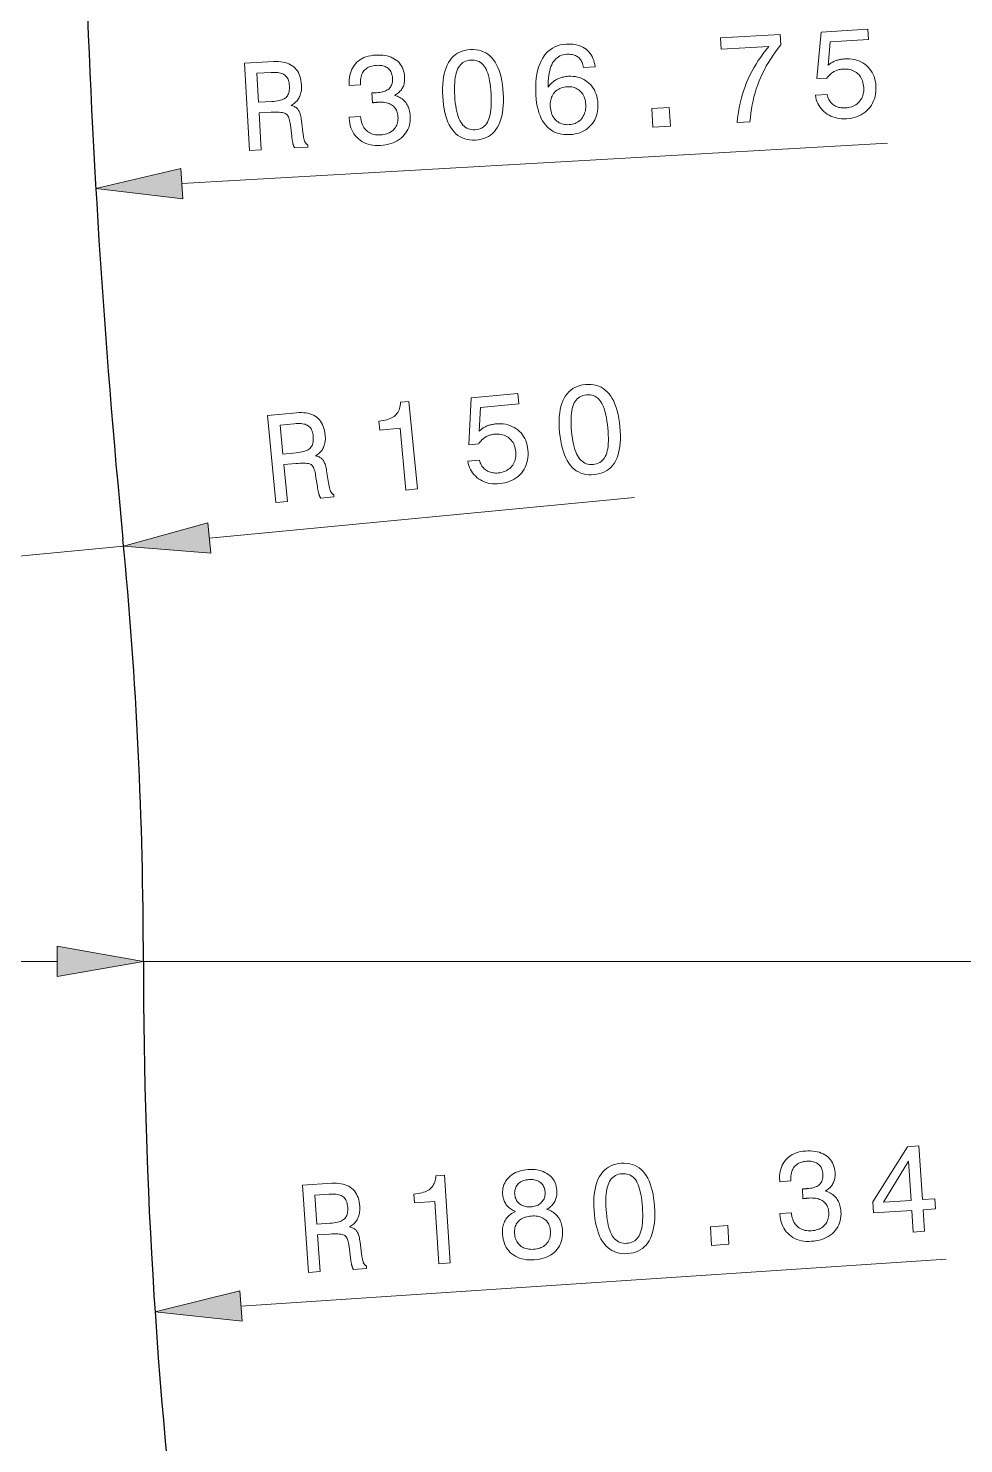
# Model space of a CAD drawing. Extents: x 0 to 297, y 0 to 420.
# Drawn here: x 162.37 to 194.45, y 162.77 to 211.33 of the extents above; entities that cross this region are included whole.
import ezdxf

# ---------------------------------------------------------------- set-up
doc = ezdxf.new("R2010")
doc.units = 0

msp = doc.modelspace()

# ---------------------------------------------------------------- linework, layer by layer
at = {"color": 7, "lineweight": 13}
for p, q in [((167.636, 206), (191.837, 207.391)), ((129.871, 179.315), (163.362, 179.315)), ((166.316, 179.315), (213.066, 179.315)), ((166.316, 179.315), (213.066, 179.315)), ((169.665, 167.493), (193.853, 169.108))]:
    msp.add_line(p, q, dxfattribs=at)
at = {"color": 7, "lineweight": 13, "ltscale": 0.366083}
msp.add_line((168.579, 193.839), (183.157, 195.229), dxfattribs=at)
at = {"color": 7, "lineweight": 13, "ltscale": 0.25}
msp.add_line((155.684, 192.608), (165.638, 193.558), dxfattribs=at)
at = {"color": 7, "lineweight": 13}
for points in [[(189.363, 209.034), (189.763, 209.057), (189.774, 209.012), (189.787, 208.969), (189.803, 208.928), (189.821, 208.889), (189.841, 208.853), (189.864, 208.818), (189.889, 208.786), (189.917, 208.756), (189.946, 208.728), (189.979, 208.703), (190.013, 208.68), (190.048, 208.659), (190.086, 208.642), (190.124, 208.627), (190.165, 208.615), (190.207, 208.605), (190.251, 208.598), (190.296, 208.594), (190.343, 208.593), (190.391, 208.595), (190.45, 208.6), (190.506, 208.609), (190.56, 208.621), (190.611, 208.637), (190.66, 208.656), (190.706, 208.679), (190.75, 208.705), (190.791, 208.735), (190.829, 208.769), (190.865, 208.806), (190.897, 208.845), (190.926, 208.887), (190.951, 208.931), (190.973, 208.977), (190.99, 209.026), (191.004, 209.076), (191.013, 209.128), (191.019, 209.183), (191.022, 209.239), (191.02, 209.298), (191.015, 209.358), (191.006, 209.415), (190.994, 209.469), (190.978, 209.521), (190.959, 209.57), (190.937, 209.616), (190.91, 209.659), (190.881, 209.7), (190.848, 209.738), (190.811, 209.774), (190.772, 209.806), (190.73, 209.835), (190.686, 209.859), (190.64, 209.88), (190.591, 209.897), (190.541, 209.911), (190.488, 209.921), (190.432, 209.926), (190.375, 209.929), (190.315, 209.927), (190.28, 209.924), (190.246, 209.92), (190.213, 209.915), (190.18, 209.908), (190.149, 209.9), (190.117, 209.891), (190.087, 209.88), (190.057, 209.868), (190.028, 209.854), (190, 209.839), (189.972, 209.823), (189.945, 209.805), (189.919, 209.787), (189.894, 209.767), (189.87, 209.745), (189.846, 209.722), (189.823, 209.698), (189.802, 209.673), (189.78, 209.646), (189.76, 209.618), (189.417, 209.599), (189.562, 211.199), (191.161, 211.291), (191.181, 210.938), (189.87, 210.862), (189.797, 210.049), (189.817, 210.069), (189.839, 210.088), (189.861, 210.106), (189.885, 210.123), (189.909, 210.139), (189.934, 210.155), (189.96, 210.169), (189.986, 210.183), (190.014, 210.196), (190.042, 210.208), (190.071, 210.219), (190.1, 210.229), (190.131, 210.238), (190.161, 210.247), (190.193, 210.254), (190.225, 210.26), (190.257, 210.265), (190.29, 210.27), (190.324, 210.273), (190.358, 210.276), (190.449, 210.278), (190.536, 210.275), (190.62, 210.266), (190.7, 210.251), (190.778, 210.231), (190.852, 210.205), (190.923, 210.174), (190.99, 210.136), (191.055, 210.093), (191.116, 210.045), (191.172, 209.991), (191.223, 209.934), (191.269, 209.873), (191.31, 209.809), (191.345, 209.741), (191.374, 209.669), (191.398, 209.593), (191.417, 209.513), (191.43, 209.43), (191.438, 209.343), (191.44, 209.251), (191.436, 209.161), (191.426, 209.075), (191.41, 208.992), (191.388, 208.912), (191.359, 208.836), (191.325, 208.762), (191.284, 208.692), (191.237, 208.626), (191.184, 208.562), (191.126, 208.503), (191.064, 208.449), (190.998, 208.402), (190.928, 208.359), (190.854, 208.323), (190.776, 208.292), (190.694, 208.267), (190.608, 208.247), (190.519, 208.233), (190.425, 208.225), (190.342, 208.223), (190.261, 208.225), (190.183, 208.233), (190.108, 208.245), (190.035, 208.262), (189.964, 208.285), (189.897, 208.312), (189.832, 208.344), (189.769, 208.381), (189.709, 208.423), (189.653, 208.47), (189.602, 208.519), (189.555, 208.572), (189.514, 208.628), (189.477, 208.688), (189.444, 208.75), (189.417, 208.816), (189.394, 208.885), (189.376, 208.958)], [(181.806, 210.008), (181.41, 209.985), (181.402, 210.031), (181.391, 210.074), (181.379, 210.114), (181.364, 210.152), (181.347, 210.188), (181.327, 210.222), (181.306, 210.253), (181.282, 210.282), (181.256, 210.309), (181.228, 210.333), (181.198, 210.355), (181.166, 210.374), (181.132, 210.39), (181.096, 210.404), (181.058, 210.416), (181.018, 210.425), (180.976, 210.431), (180.933, 210.434), (180.887, 210.436), (180.84, 210.434), (180.776, 210.428), (180.715, 210.416), (180.658, 210.399), (180.604, 210.377), (180.554, 210.35), (180.507, 210.318), (180.463, 210.28), (180.423, 210.237), (180.386, 210.189), (180.352, 210.136), (180.322, 210.077), (180.295, 210.013), (180.271, 209.944), (180.251, 209.869), (180.233, 209.789), (180.219, 209.703), (180.208, 209.612), (180.201, 209.516), (180.196, 209.414), (180.195, 209.307), (180.219, 209.34), (180.244, 209.372), (180.271, 209.402), (180.298, 209.431), (180.327, 209.458), (180.357, 209.484), (180.388, 209.508), (180.421, 209.53), (180.454, 209.552), (180.489, 209.571), (180.525, 209.589), (180.562, 209.606), (180.6, 209.621), (180.639, 209.634), (180.678, 209.646), (180.719, 209.655), (180.761, 209.664), (180.804, 209.67), (180.847, 209.676), (180.892, 209.679), (180.975, 209.681), (181.056, 209.677), (181.134, 209.668), (181.209, 209.653), (181.281, 209.633), (181.35, 209.607), (181.416, 209.575), (181.48, 209.538), (181.54, 209.495), (181.598, 209.446), (181.651, 209.393), (181.7, 209.336), (181.743, 209.275), (181.782, 209.21), (181.815, 209.141), (181.843, 209.069), (181.866, 208.993), (181.884, 208.913), (181.897, 208.83), (181.904, 208.742), (181.906, 208.655), (181.903, 208.57), (181.893, 208.488), (181.878, 208.41), (181.857, 208.334), (181.83, 208.261), (181.798, 208.192), (181.759, 208.125), (181.715, 208.062), (181.665, 208.001), (181.61, 207.945), (181.551, 207.894), (181.489, 207.848), (181.423, 207.808), (181.353, 207.773), (181.279, 207.744), (181.201, 207.72), (181.12, 207.701), (181.034, 207.688), (180.945, 207.68), (180.842, 207.678), (180.744, 207.683), (180.65, 207.696), (180.56, 207.716), (180.475, 207.744), (180.395, 207.78), (180.319, 207.823), (180.248, 207.874), (180.181, 207.932), (180.118, 207.998), (180.061, 208.071), (180.008, 208.151), (179.961, 208.237), (179.919, 208.33), (179.883, 208.43), (179.851, 208.537), (179.825, 208.651), (179.804, 208.771), (179.789, 208.898), (179.778, 209.032), (179.772, 209.189), (179.772, 209.34), (179.779, 209.483), (179.792, 209.62), (179.811, 209.75), (179.837, 209.872), (179.869, 209.988), (179.908, 210.097), (179.953, 210.199), (180.004, 210.294), (180.061, 210.381), (180.124, 210.46), (180.192, 210.531), (180.265, 210.592), (180.343, 210.645), (180.426, 210.69), (180.515, 210.726), (180.609, 210.754), (180.709, 210.773), (180.813, 210.783), (180.897, 210.786), (180.978, 210.784), (181.055, 210.777), (181.128, 210.766), (181.199, 210.751), (181.266, 210.731), (181.33, 210.706), (181.39, 210.677), (181.447, 210.643), (181.501, 210.605), (181.55, 210.563), (181.596, 210.516), (181.637, 210.466), (181.674, 210.412), (181.707, 210.355), (181.735, 210.293), (181.759, 210.227), (181.779, 210.158), (181.795, 210.085)], [(186.684, 208.096), (186.697, 208.241), (186.715, 208.384), (186.736, 208.525), (186.762, 208.664), (186.792, 208.802), (186.826, 208.938), (186.864, 209.072), (186.906, 209.204), (186.953, 209.334), (187.004, 209.463), (187.059, 209.591), (187.119, 209.717), (187.183, 209.843), (187.252, 209.968), (187.326, 210.092), (187.405, 210.216), (187.488, 210.338), (187.576, 210.46), (187.668, 210.581), (187.766, 210.701), (186.128, 210.607), (186.106, 211.001), (188.158, 211.119), (188.178, 210.761), (188.085, 210.643), (187.995, 210.524), (187.91, 210.403), (187.829, 210.281), (187.753, 210.158), (187.68, 210.033), (187.612, 209.906), (187.549, 209.779), (187.49, 209.649), (187.435, 209.519), (187.384, 209.386), (187.337, 209.252), (187.295, 209.117), (187.257, 208.98), (187.224, 208.841), (187.194, 208.7), (187.169, 208.558), (187.149, 208.414), (187.132, 208.269), (187.12, 208.122)], [(173.37, 208.273), (173.768, 208.296), (173.775, 208.234), (173.784, 208.176), (173.797, 208.12), (173.812, 208.068), (173.831, 208.018), (173.853, 207.972), (173.877, 207.929), (173.905, 207.888), (173.936, 207.851), (173.97, 207.817), (174.007, 207.786), (174.046, 207.758), (174.087, 207.735), (174.132, 207.714), (174.178, 207.698), (174.227, 207.685), (174.279, 207.676), (174.333, 207.67), (174.389, 207.668), (174.448, 207.67), (174.506, 207.675), (174.561, 207.683), (174.613, 207.694), (174.662, 207.708), (174.709, 207.725), (174.753, 207.744), (174.795, 207.767), (174.834, 207.793), (174.87, 207.822), (174.903, 207.854), (174.934, 207.889), (174.96, 207.926), (174.984, 207.965), (175.003, 208.006), (175.02, 208.049), (175.032, 208.094), (175.041, 208.142), (175.047, 208.192), (175.049, 208.244), (175.048, 208.298), (175.043, 208.347), (175.036, 208.393), (175.025, 208.437), (175.01, 208.479), (174.993, 208.518), (174.973, 208.555), (174.949, 208.59), (174.922, 208.622), (174.891, 208.651), (174.858, 208.679), (174.822, 208.703), (174.783, 208.725), (174.741, 208.743), (174.697, 208.759), (174.651, 208.772), (174.602, 208.782), (174.55, 208.789), (174.496, 208.793), (174.439, 208.794), (174.38, 208.792), (174.371, 208.791), (174.363, 208.79), (174.354, 208.79), (174.345, 208.789), (174.336, 208.788), (174.328, 208.788), (174.319, 208.787), (174.31, 208.786), (174.3, 208.785), (174.291, 208.784), (174.282, 208.783), (174.272, 208.782), (174.261, 208.781), (174.25, 208.78), (174.238, 208.779), (174.225, 208.777), (174.212, 208.776), (174.199, 208.774), (174.184, 208.773), (174.17, 208.771), (174.15, 209.11), (174.159, 209.11), (174.168, 209.11), (174.178, 209.11), (174.187, 209.11), (174.195, 209.111), (174.204, 209.111), (174.213, 209.111), (174.222, 209.111), (174.23, 209.112), (174.239, 209.112), (174.247, 209.112), (174.255, 209.112), (174.263, 209.113), (174.271, 209.113), (174.279, 209.113), (174.287, 209.114), (174.295, 209.114), (174.302, 209.114), (174.309, 209.115), (174.317, 209.115), (174.373, 209.12), (174.426, 209.126), (174.477, 209.135), (174.524, 209.146), (174.568, 209.158), (174.609, 209.173), (174.646, 209.191), (174.681, 209.21), (174.712, 209.231), (174.74, 209.255), (174.766, 209.28), (174.788, 209.308), (174.807, 209.338), (174.824, 209.371), (174.837, 209.406), (174.848, 209.443), (174.855, 209.482), (174.86, 209.523), (174.861, 209.567), (174.86, 209.613), (174.856, 209.657), (174.85, 209.7), (174.841, 209.739), (174.829, 209.777), (174.815, 209.812), (174.798, 209.845), (174.778, 209.876), (174.756, 209.904), (174.732, 209.931), (174.704, 209.955), (174.675, 209.976), (174.643, 209.995), (174.609, 210.012), (174.572, 210.026), (174.534, 210.037), (174.493, 210.045), (174.45, 210.052), (174.404, 210.055), (174.357, 210.056), (174.307, 210.054), (174.251, 210.05), (174.198, 210.042), (174.148, 210.031), (174.102, 210.017), (174.058, 209.999), (174.016, 209.979), (173.978, 209.956), (173.943, 209.929), (173.911, 209.9), (173.882, 209.867), (173.855, 209.832), (173.832, 209.793), (173.812, 209.752), (173.796, 209.708), (173.782, 209.661), (173.771, 209.611), (173.764, 209.558), (173.76, 209.503), (173.759, 209.444), (173.761, 209.383), (173.378, 209.361), (173.376, 209.391), (173.373, 209.477), (173.376, 209.56), (173.385, 209.64), (173.398, 209.716), (173.417, 209.789), (173.441, 209.859), (173.471, 209.926), (173.506, 209.989), (173.546, 210.049), (173.591, 210.106), (173.641, 210.159), (173.695, 210.206), (173.753, 210.249), (173.815, 210.287), (173.88, 210.319), (173.95, 210.347), (174.023, 210.369), (174.1, 210.387), (174.181, 210.399), (174.266, 210.407), (174.355, 210.41), (174.441, 210.408), (174.523, 210.402), (174.602, 210.392), (174.676, 210.377), (174.746, 210.358), (174.813, 210.334), (174.876, 210.305), (174.934, 210.272), (174.989, 210.235), (175.04, 210.194), (175.085, 210.149), (175.126, 210.1), (175.162, 210.047), (175.193, 209.991), (175.22, 209.932), (175.241, 209.868), (175.257, 209.801), (175.269, 209.73), (175.276, 209.656), (175.277, 209.613), (175.277, 209.572), (175.274, 209.531), (175.27, 209.492), (175.264, 209.454), (175.255, 209.417), (175.245, 209.381), (175.232, 209.346), (175.218, 209.312), (175.201, 209.28), (175.183, 209.249), (175.163, 209.219), (175.141, 209.191), (175.117, 209.164), (175.091, 209.138), (175.063, 209.114), (175.033, 209.091), (175.001, 209.069), (174.967, 209.049), (174.932, 209.03), (174.98, 209.014), (175.026, 208.996), (175.07, 208.976), (175.112, 208.954), (175.151, 208.929), (175.188, 208.903), (175.223, 208.874), (175.256, 208.843), (175.287, 208.811), (175.315, 208.776), (175.341, 208.739), (175.364, 208.7), (175.386, 208.659), (175.404, 208.617), (175.421, 208.572), (175.435, 208.526), (175.446, 208.478), (175.456, 208.428), (175.462, 208.376), (175.467, 208.322), (175.469, 208.237), (175.464, 208.155), (175.454, 208.077), (175.438, 208.001), (175.415, 207.929), (175.387, 207.859), (175.352, 207.793), (175.311, 207.73), (175.265, 207.67), (175.212, 207.612), (175.154, 207.559), (175.092, 207.511), (175.025, 207.468), (174.955, 207.43), (174.88, 207.397), (174.801, 207.369), (174.718, 207.346), (174.631, 207.328), (174.539, 207.315), (174.444, 207.306), (174.353, 207.304), (174.265, 207.307), (174.181, 207.316), (174.101, 207.33), (174.024, 207.35), (173.95, 207.376), (173.88, 207.408), (173.813, 207.445), (173.749, 207.487), (173.689, 207.536), (173.634, 207.589), (173.583, 207.646), (173.538, 207.707), (173.499, 207.772), (173.464, 207.84), (173.435, 207.913), (173.412, 207.99), (173.393, 208.071), (173.38, 208.155), (173.372, 208.244)], [(176.582, 208.981), (176.576, 209.13), (176.576, 209.271), (176.581, 209.406), (176.593, 209.534), (176.61, 209.654), (176.632, 209.768), (176.661, 209.875), (176.695, 209.975), (176.735, 210.067), (176.78, 210.153), (176.832, 210.232), (176.888, 210.303), (176.95, 210.366), (177.017, 210.422), (177.089, 210.469), (177.167, 210.51), (177.25, 210.542), (177.338, 210.567), (177.431, 210.585), (177.53, 210.594), (177.63, 210.596), (177.726, 210.59), (177.817, 210.575), (177.903, 210.553), (177.985, 210.522), (178.062, 210.483), (178.135, 210.436), (178.203, 210.38), (178.267, 210.317), (178.326, 210.245), (178.381, 210.166), (178.43, 210.078), (178.475, 209.983), (178.515, 209.88), (178.551, 209.77), (178.581, 209.651), (178.607, 209.525), (178.628, 209.392), (178.644, 209.25), (178.655, 209.101), (178.661, 208.951), (178.661, 208.809), (178.656, 208.674), (178.645, 208.547), (178.628, 208.426), (178.606, 208.312), (178.577, 208.206), (178.544, 208.107), (178.504, 208.015), (178.459, 207.93), (178.409, 207.852), (178.353, 207.782), (178.291, 207.72), (178.224, 207.665), (178.152, 207.618), (178.074, 207.578), (177.991, 207.546), (177.902, 207.521), (177.808, 207.504), (177.708, 207.494), (177.609, 207.492), (177.514, 207.499), (177.424, 207.513), (177.338, 207.536), (177.256, 207.567), (177.179, 207.606), (177.106, 207.653), (177.037, 207.708), (176.973, 207.772), (176.913, 207.843), (176.858, 207.923), (176.808, 208.01), (176.762, 208.105), (176.722, 208.207), (176.686, 208.317), (176.656, 208.435), (176.63, 208.56), (176.609, 208.693), (176.593, 208.833)], [(176.994, 209.005), (177.003, 208.885), (177.014, 208.771), (177.027, 208.664), (177.044, 208.565), (177.063, 208.471), (177.085, 208.385), (177.109, 208.306), (177.136, 208.233), (177.166, 208.167), (177.198, 208.108), (177.233, 208.055), (177.271, 208.008), (177.313, 207.967), (177.357, 207.932), (177.404, 207.903), (177.455, 207.88), (177.509, 207.863), (177.565, 207.852), (177.625, 207.847), (177.688, 207.848), (177.751, 207.854), (177.81, 207.866), (177.865, 207.883), (177.917, 207.906), (177.964, 207.935), (178.008, 207.969), (178.048, 208.008), (178.084, 208.053), (178.116, 208.103), (178.144, 208.159), (178.169, 208.221), (178.19, 208.289), (178.208, 208.364), (178.223, 208.446), (178.234, 208.535), (178.242, 208.63), (178.247, 208.732), (178.248, 208.84), (178.246, 208.955), (178.24, 209.077), (178.232, 209.199), (178.221, 209.314), (178.207, 209.421), (178.191, 209.522), (178.172, 209.616), (178.151, 209.703), (178.127, 209.783), (178.1, 209.855), (178.071, 209.921), (178.039, 209.98), (178.005, 210.032), (177.967, 210.078), (177.926, 210.118), (177.882, 210.153), (177.835, 210.182), (177.784, 210.204), (177.731, 210.221), (177.674, 210.232), (177.614, 210.237), (177.551, 210.237), (177.488, 210.23), (177.429, 210.218), (177.374, 210.2), (177.323, 210.177), (177.275, 210.149), (177.232, 210.114), (177.191, 210.075), (177.155, 210.029), (177.122, 209.978), (177.094, 209.922), (177.068, 209.86), (177.046, 209.791), (177.028, 209.715), (177.013, 209.633), (177.001, 209.545), (176.993, 209.45), (176.988, 209.348), (176.987, 209.24), (176.989, 209.126)], [(169.957, 207.135), (169.785, 210.126), (170.785, 210.183), (170.871, 210.186), (170.954, 210.184), (171.032, 210.178), (171.107, 210.167), (171.177, 210.151), (171.244, 210.131), (171.307, 210.106), (171.365, 210.077), (171.42, 210.043), (171.471, 210.004), (171.518, 209.961), (171.56, 209.914), (171.598, 209.863), (171.631, 209.807), (171.66, 209.747), (171.685, 209.683), (171.705, 209.614), (171.721, 209.541), (171.732, 209.464), (171.739, 209.383), (171.741, 209.335), (171.74, 209.287), (171.738, 209.242), (171.734, 209.197), (171.727, 209.154), (171.718, 209.113), (171.708, 209.073), (171.695, 209.034), (171.68, 208.997), (171.663, 208.961), (171.644, 208.926), (171.623, 208.893), (171.6, 208.862), (171.575, 208.832), (171.548, 208.803), (171.519, 208.776), (171.488, 208.75), (171.454, 208.726), (171.419, 208.704), (171.382, 208.683), (171.415, 208.674), (171.446, 208.664), (171.474, 208.652), (171.502, 208.639), (171.527, 208.625), (171.551, 208.61), (171.572, 208.593), (171.593, 208.575), (171.611, 208.556), (171.627, 208.535), (171.642, 208.512), (171.657, 208.486), (171.67, 208.456), (171.683, 208.423), (171.694, 208.386), (171.705, 208.346), (171.715, 208.303), (171.724, 208.256), (171.733, 208.206), (171.74, 208.152), (171.8, 207.668), (171.804, 207.637), (171.808, 207.608), (171.813, 207.581), (171.818, 207.555), (171.823, 207.532), (171.828, 207.51), (171.834, 207.489), (171.84, 207.471), (171.846, 207.454), (171.853, 207.438), (171.86, 207.424), (171.868, 207.411), (171.876, 207.399), (171.885, 207.387), (171.894, 207.376), (171.905, 207.366), (171.916, 207.356), (171.927, 207.347), (171.939, 207.339), (171.952, 207.332), (171.957, 207.25), (171.504, 207.224), (171.498, 207.234), (171.492, 207.245), (171.485, 207.257), (171.48, 207.269), (171.474, 207.283), (171.468, 207.298), (171.463, 207.313), (171.457, 207.33), (171.452, 207.348), (171.447, 207.367), (171.442, 207.386), (171.438, 207.408), (171.433, 207.43), (171.428, 207.454), (171.424, 207.479), (171.42, 207.506), (171.415, 207.534), (171.411, 207.563), (171.407, 207.594), (171.403, 207.626), (171.36, 208.012), (171.352, 208.068), (171.343, 208.12), (171.333, 208.168), (171.321, 208.212), (171.307, 208.251), (171.292, 208.287), (171.276, 208.318), (171.258, 208.345), (171.239, 208.367), (171.218, 208.386), (171.193, 208.401), (171.162, 208.415), (171.125, 208.426), (171.082, 208.435), (171.033, 208.442), (170.978, 208.447), (170.916, 208.449), (170.848, 208.45), (170.775, 208.448), (170.695, 208.445), (170.284, 208.421), (170.357, 207.158)], [(170.694, 209.811), (170.206, 209.783), (170.263, 208.787), (170.724, 208.814), (170.792, 208.819), (170.856, 208.826), (170.915, 208.835), (170.97, 208.846), (171.021, 208.86), (171.067, 208.875), (171.109, 208.893), (171.146, 208.912), (171.179, 208.934), (171.208, 208.958), (171.233, 208.984), (171.255, 209.013), (171.274, 209.045), (171.29, 209.08), (171.303, 209.118), (171.314, 209.159), (171.321, 209.202), (171.325, 209.249), (171.326, 209.298), (171.325, 209.351), (171.321, 209.402), (171.314, 209.451), (171.304, 209.496), (171.292, 209.538), (171.278, 209.576), (171.26, 209.612), (171.241, 209.645), (171.218, 209.674), (171.194, 209.7), (171.166, 209.723), (171.136, 209.743), (171.101, 209.761), (171.064, 209.776), (171.022, 209.788), (170.977, 209.798), (170.928, 209.806), (170.875, 209.811), (170.818, 209.813), (170.758, 209.813)], [(181.488, 208.714), (181.483, 208.772), (181.475, 208.826), (181.464, 208.878), (181.449, 208.928), (181.432, 208.975), (181.412, 209.02), (181.388, 209.062), (181.361, 209.101), (181.332, 209.138), (181.299, 209.172), (181.263, 209.204), (181.226, 209.231), (181.187, 209.255), (181.147, 209.276), (181.104, 209.293), (181.06, 209.306), (181.013, 209.315), (180.965, 209.321), (180.915, 209.324), (180.864, 209.323), (180.806, 209.317), (180.751, 209.309), (180.699, 209.298), (180.65, 209.283), (180.603, 209.264), (180.559, 209.243), (180.518, 209.218), (180.48, 209.19), (180.444, 209.158), (180.412, 209.123), (180.382, 209.086), (180.356, 209.046), (180.333, 209.003), (180.314, 208.959), (180.298, 208.911), (180.286, 208.862), (180.277, 208.81), (180.272, 208.756), (180.27, 208.699), (180.271, 208.64), (180.276, 208.581), (180.285, 208.525), (180.296, 208.472), (180.311, 208.421), (180.328, 208.373), (180.349, 208.327), (180.373, 208.284), (180.4, 208.244), (180.431, 208.207), (180.464, 208.172), (180.5, 208.14), (180.539, 208.112), (180.579, 208.088), (180.621, 208.067), (180.666, 208.05), (180.713, 208.037), (180.762, 208.028), (180.813, 208.022), (180.866, 208.019), (180.922, 208.021), (180.974, 208.026), (181.025, 208.034), (181.073, 208.046), (181.119, 208.061), (181.163, 208.08), (181.204, 208.103), (181.244, 208.129), (181.281, 208.158), (181.315, 208.191), (181.348, 208.228), (181.377, 208.267), (181.404, 208.309), (181.426, 208.352), (181.445, 208.398), (181.461, 208.445), (181.473, 208.495), (181.482, 208.547), (181.488, 208.601), (181.489, 208.656)], [(183.792, 207.93), (183.755, 208.572), (184.351, 208.606), (184.388, 207.965)], [(167.606, 206.52), (164.686, 205.831), (167.665, 205.48)], [(180.591, 197.458), (180.579, 197.607), (180.574, 197.748), (180.574, 197.883), (180.581, 198.011), (180.593, 198.132), (180.612, 198.246), (180.636, 198.354), (180.666, 198.455), (180.703, 198.549), (180.745, 198.637), (180.793, 198.717), (180.847, 198.79), (180.906, 198.856), (180.971, 198.914), (181.042, 198.965), (181.118, 199.008), (181.199, 199.044), (181.286, 199.072), (181.379, 199.093), (181.478, 199.106), (181.577, 199.112), (181.673, 199.109), (181.765, 199.098), (181.852, 199.078), (181.935, 199.051), (182.014, 199.015), (182.088, 198.97), (182.158, 198.917), (182.224, 198.856), (182.286, 198.787), (182.344, 198.71), (182.397, 198.624), (182.445, 198.531), (182.489, 198.43), (182.529, 198.32), (182.563, 198.203), (182.594, 198.078), (182.62, 197.945), (182.641, 197.804), (182.658, 197.656), (182.669, 197.507), (182.675, 197.365), (182.675, 197.23), (182.669, 197.102), (182.656, 196.98), (182.638, 196.866), (182.614, 196.759), (182.584, 196.659), (182.548, 196.565), (182.507, 196.479), (182.459, 196.399), (182.405, 196.327), (182.346, 196.262), (182.282, 196.205), (182.211, 196.155), (182.135, 196.112), (182.053, 196.077), (181.965, 196.049), (181.872, 196.028), (181.772, 196.015), (181.673, 196.009), (181.578, 196.012), (181.487, 196.023), (181.4, 196.043), (181.318, 196.07), (181.239, 196.106), (181.164, 196.151), (181.094, 196.203), (181.027, 196.264), (180.965, 196.334), (180.907, 196.411), (180.853, 196.496), (180.804, 196.589), (180.76, 196.69), (180.72, 196.798), (180.685, 196.915), (180.655, 197.039), (180.629, 197.171), (180.607, 197.311)], [(177.442, 196.474), (177.841, 196.512), (177.854, 196.467), (177.869, 196.425), (177.886, 196.385), (177.905, 196.347), (177.927, 196.311), (177.951, 196.278), (177.977, 196.246), (178.006, 196.218), (178.037, 196.191), (178.07, 196.167), (178.105, 196.145), (178.141, 196.126), (178.179, 196.109), (178.219, 196.096), (178.259, 196.085), (178.302, 196.077), (178.346, 196.072), (178.391, 196.07), (178.438, 196.071), (178.486, 196.074), (178.545, 196.081), (178.601, 196.092), (178.654, 196.107), (178.705, 196.124), (178.753, 196.145), (178.798, 196.17), (178.84, 196.198), (178.88, 196.229), (178.917, 196.264), (178.952, 196.303), (178.983, 196.344), (179.01, 196.386), (179.033, 196.431), (179.053, 196.478), (179.068, 196.527), (179.08, 196.578), (179.088, 196.631), (179.092, 196.685), (179.092, 196.742), (179.088, 196.801), (179.081, 196.86), (179.07, 196.917), (179.056, 196.97), (179.038, 197.021), (179.017, 197.07), (178.993, 197.115), (178.965, 197.157), (178.934, 197.197), (178.9, 197.234), (178.862, 197.268), (178.821, 197.299), (178.778, 197.326), (178.733, 197.349), (178.686, 197.368), (178.637, 197.383), (178.586, 197.395), (178.533, 197.402), (178.477, 197.406), (178.419, 197.406), (178.36, 197.402), (178.325, 197.398), (178.291, 197.393), (178.258, 197.386), (178.226, 197.378), (178.195, 197.369), (178.164, 197.359), (178.134, 197.347), (178.105, 197.333), (178.076, 197.319), (178.048, 197.303), (178.021, 197.286), (177.995, 197.267), (177.97, 197.247), (177.945, 197.226), (177.922, 197.204), (177.899, 197.18), (177.877, 197.155), (177.856, 197.129), (177.836, 197.102), (177.817, 197.073), (177.475, 197.041), (177.559, 198.645), (179.154, 198.798), (179.188, 198.445), (177.88, 198.32), (177.837, 197.505), (177.857, 197.526), (177.878, 197.545), (177.9, 197.564), (177.923, 197.582), (177.946, 197.599), (177.97, 197.616), (177.996, 197.631), (178.022, 197.646), (178.049, 197.66), (178.077, 197.673), (178.105, 197.685), (178.134, 197.696), (178.164, 197.707), (178.194, 197.716), (178.225, 197.724), (178.257, 197.732), (178.289, 197.739), (178.322, 197.744), (178.356, 197.749), (178.39, 197.753), (178.48, 197.758), (178.567, 197.759), (178.652, 197.753), (178.733, 197.741), (178.811, 197.724), (178.886, 197.701), (178.958, 197.672), (179.027, 197.637), (179.093, 197.597), (179.156, 197.55), (179.214, 197.499), (179.268, 197.444), (179.316, 197.385), (179.358, 197.322), (179.396, 197.255), (179.428, 197.184), (179.455, 197.109), (179.477, 197.031), (179.493, 196.948), (179.504, 196.861), (179.51, 196.769), (179.509, 196.679), (179.503, 196.593), (179.49, 196.509), (179.47, 196.429), (179.445, 196.351), (179.413, 196.277), (179.375, 196.205), (179.33, 196.137), (179.28, 196.071), (179.224, 196.01), (179.164, 195.954), (179.1, 195.904), (179.031, 195.859), (178.959, 195.82), (178.882, 195.786), (178.801, 195.758), (178.716, 195.735), (178.627, 195.718), (178.534, 195.706), (178.451, 195.7), (178.37, 195.7), (178.292, 195.704), (178.216, 195.714), (178.143, 195.728), (178.072, 195.748), (178.003, 195.773), (177.937, 195.803), (177.873, 195.837), (177.812, 195.877), (177.754, 195.921), (177.701, 195.969), (177.652, 196.02), (177.608, 196.074), (177.569, 196.132), (177.534, 196.194), (177.504, 196.259), (177.479, 196.327), (177.458, 196.399)], [(181.002, 197.498), (181.015, 197.378), (181.03, 197.265), (181.048, 197.159), (181.068, 197.059), (181.091, 196.967), (181.116, 196.881), (181.143, 196.803), (181.173, 196.731), (181.205, 196.667), (181.239, 196.609), (181.276, 196.557), (181.316, 196.512), (181.359, 196.473), (181.405, 196.439), (181.453, 196.412), (181.505, 196.391), (181.559, 196.376), (181.616, 196.367), (181.676, 196.364), (181.739, 196.367), (181.801, 196.376), (181.86, 196.39), (181.915, 196.41), (181.965, 196.435), (182.011, 196.465), (182.054, 196.5), (182.092, 196.541), (182.126, 196.587), (182.157, 196.639), (182.183, 196.695), (182.205, 196.758), (182.224, 196.827), (182.239, 196.903), (182.251, 196.986), (182.259, 197.074), (182.263, 197.17), (182.264, 197.272), (182.261, 197.38), (182.255, 197.495), (182.244, 197.616), (182.231, 197.738), (182.216, 197.852), (182.198, 197.959), (182.178, 198.06), (182.156, 198.153), (182.131, 198.238), (182.104, 198.317), (182.075, 198.389), (182.044, 198.453), (182.01, 198.511), (181.973, 198.562), (181.934, 198.607), (181.891, 198.645), (181.846, 198.678), (181.798, 198.705), (181.746, 198.726), (181.692, 198.741), (181.635, 198.75), (181.575, 198.752), (181.512, 198.749), (181.449, 198.74), (181.391, 198.726), (181.337, 198.707), (181.286, 198.681), (181.24, 198.651), (181.197, 198.615), (181.159, 198.574), (181.124, 198.527), (181.093, 198.475), (181.067, 198.418), (181.044, 198.354), (181.025, 198.285), (181.009, 198.209), (180.997, 198.126), (180.989, 198.037), (180.984, 197.942), (180.983, 197.841), (180.986, 197.733), (180.992, 197.618)], [(170.857, 195.06), (170.572, 198.043), (171.569, 198.138), (171.655, 198.144), (171.738, 198.145), (171.816, 198.141), (171.891, 198.133), (171.962, 198.12), (172.03, 198.103), (172.093, 198.08), (172.153, 198.053), (172.209, 198.021), (172.261, 197.984), (172.31, 197.943), (172.354, 197.898), (172.393, 197.847), (172.429, 197.793), (172.46, 197.734), (172.487, 197.671), (172.51, 197.603), (172.528, 197.531), (172.543, 197.455), (172.553, 197.374), (172.556, 197.325), (172.558, 197.278), (172.557, 197.232), (172.554, 197.188), (172.549, 197.145), (172.542, 197.103), (172.533, 197.062), (172.522, 197.023), (172.508, 196.985), (172.493, 196.949), (172.475, 196.913), (172.455, 196.88), (172.433, 196.847), (172.409, 196.816), (172.383, 196.787), (172.355, 196.759), (172.325, 196.732), (172.293, 196.707), (172.259, 196.683), (172.222, 196.66), (172.255, 196.653), (172.286, 196.644), (172.316, 196.633), (172.343, 196.622), (172.369, 196.608), (172.393, 196.594), (172.416, 196.578), (172.437, 196.561), (172.456, 196.542), (172.473, 196.522), (172.489, 196.5), (172.504, 196.474), (172.519, 196.445), (172.532, 196.412), (172.546, 196.376), (172.558, 196.336), (172.57, 196.293), (172.58, 196.247), (172.591, 196.197), (172.6, 196.144), (172.678, 195.662), (172.683, 195.631), (172.688, 195.603), (172.694, 195.576), (172.7, 195.55), (172.706, 195.527), (172.712, 195.505), (172.719, 195.485), (172.726, 195.466), (172.732, 195.45), (172.74, 195.435), (172.747, 195.421), (172.755, 195.408), (172.764, 195.396), (172.774, 195.384), (172.784, 195.374), (172.794, 195.364), (172.805, 195.355), (172.817, 195.347), (172.83, 195.339), (172.843, 195.332), (172.85, 195.25), (172.399, 195.207), (172.392, 195.217), (172.386, 195.228), (172.379, 195.239), (172.373, 195.252), (172.367, 195.265), (172.361, 195.28), (172.354, 195.295), (172.349, 195.312), (172.343, 195.329), (172.337, 195.348), (172.331, 195.367), (172.326, 195.388), (172.32, 195.411), (172.315, 195.434), (172.309, 195.459), (172.304, 195.486), (172.299, 195.514), (172.293, 195.543), (172.288, 195.573), (172.283, 195.605), (172.225, 195.989), (172.215, 196.045), (172.205, 196.097), (172.192, 196.144), (172.179, 196.187), (172.164, 196.226), (172.148, 196.261), (172.13, 196.292), (172.111, 196.318), (172.091, 196.34), (172.069, 196.358), (172.044, 196.372), (172.013, 196.384), (171.975, 196.394), (171.932, 196.401), (171.882, 196.407), (171.827, 196.409), (171.765, 196.41), (171.698, 196.408), (171.624, 196.403), (171.545, 196.397), (171.135, 196.358), (171.255, 195.098)], [(175.321, 195.486), (175.119, 197.61), (174.422, 197.544), (174.393, 197.848), (174.467, 197.858), (174.538, 197.869), (174.604, 197.884), (174.666, 197.9), (174.724, 197.918), (174.778, 197.939), (174.827, 197.962), (174.872, 197.987), (174.913, 198.014), (174.95, 198.044), (174.983, 198.076), (175.013, 198.111), (175.04, 198.149), (175.063, 198.191), (175.083, 198.235), (175.1, 198.282), (175.113, 198.332), (175.123, 198.385), (175.13, 198.442), (175.133, 198.501), (175.425, 198.529), (175.712, 195.523)], [(171.493, 197.762), (171.006, 197.715), (171.1, 196.723), (171.56, 196.767), (171.628, 196.774), (171.691, 196.784), (171.75, 196.795), (171.805, 196.809), (171.855, 196.824), (171.9, 196.841), (171.941, 196.86), (171.978, 196.881), (172.01, 196.904), (172.038, 196.929), (172.062, 196.956), (172.083, 196.986), (172.101, 197.018), (172.116, 197.054), (172.127, 197.092), (172.136, 197.133), (172.142, 197.177), (172.144, 197.224), (172.144, 197.274), (172.14, 197.326), (172.134, 197.377), (172.125, 197.425), (172.114, 197.47), (172.1, 197.511), (172.084, 197.55), (172.066, 197.584), (172.045, 197.616), (172.021, 197.645), (171.996, 197.67), (171.967, 197.692), (171.936, 197.711), (171.901, 197.727), (171.863, 197.741), (171.821, 197.752), (171.775, 197.76), (171.726, 197.766), (171.673, 197.769), (171.616, 197.769), (171.556, 197.767)], [(168.53, 194.357), (165.638, 193.558), (168.629, 193.32)], [(163.362, 178.794), (166.316, 179.315), (163.362, 179.836)], [(192.72, 170.035), (192.67, 170.775), (191.355, 170.688), (191.33, 171.066), (192.52, 172.961), (192.911, 172.987), (193.034, 171.146), (193.461, 171.175), (193.484, 170.83), (193.057, 170.801), (193.107, 170.061)], [(181.774, 170.77), (181.767, 170.919), (181.765, 171.06), (181.77, 171.195), (181.78, 171.323), (181.796, 171.443), (181.817, 171.557), (181.845, 171.664), (181.878, 171.764), (181.917, 171.858), (181.962, 171.944), (182.012, 172.023), (182.068, 172.094), (182.129, 172.158), (182.196, 172.214), (182.268, 172.263), (182.345, 172.304), (182.427, 172.337), (182.515, 172.363), (182.609, 172.381), (182.707, 172.392), (182.807, 172.395), (182.903, 172.389), (182.994, 172.376), (183.081, 172.354), (183.163, 172.324), (183.241, 172.285), (183.314, 172.239), (183.383, 172.184), (183.447, 172.121), (183.507, 172.05), (183.562, 171.971), (183.613, 171.884), (183.658, 171.79), (183.699, 171.687), (183.736, 171.577), (183.767, 171.459), (183.794, 171.333), (183.816, 171.199), (183.833, 171.058), (183.846, 170.909), (183.853, 170.759), (183.855, 170.617), (183.851, 170.482), (183.841, 170.355), (183.825, 170.234), (183.804, 170.12), (183.777, 170.013), (183.744, 169.914), (183.706, 169.822), (183.661, 169.736), (183.611, 169.658), (183.556, 169.588), (183.495, 169.525), (183.429, 169.469), (183.357, 169.421), (183.279, 169.381), (183.196, 169.348), (183.108, 169.322), (183.014, 169.304), (182.914, 169.293), (182.815, 169.291), (182.72, 169.296), (182.63, 169.31), (182.543, 169.332), (182.461, 169.362), (182.384, 169.4), (182.31, 169.447), (182.241, 169.501), (182.177, 169.564), (182.116, 169.635), (182.06, 169.714), (182.009, 169.801), (181.963, 169.895), (181.922, 169.997), (181.885, 170.107), (181.853, 170.224), (181.826, 170.349), (181.804, 170.482), (181.787, 170.622)], [(188.143, 170.672), (188.54, 170.698), (188.547, 170.637), (188.557, 170.578), (188.57, 170.523), (188.586, 170.471), (188.605, 170.421), (188.628, 170.375), (188.653, 170.332), (188.681, 170.292), (188.712, 170.255), (188.746, 170.221), (188.783, 170.19), (188.823, 170.163), (188.865, 170.14), (188.909, 170.12), (188.956, 170.104), (189.005, 170.092), (189.057, 170.083), (189.111, 170.078), (189.167, 170.076), (189.226, 170.078), (189.284, 170.084), (189.338, 170.092), (189.391, 170.104), (189.44, 170.118), (189.487, 170.135), (189.531, 170.156), (189.572, 170.179), (189.61, 170.206), (189.646, 170.235), (189.679, 170.267), (189.709, 170.302), (189.736, 170.339), (189.759, 170.378), (189.778, 170.419), (189.794, 170.463), (189.806, 170.508), (189.815, 170.556), (189.82, 170.606), (189.822, 170.658), (189.82, 170.712), (189.815, 170.761), (189.807, 170.807), (189.795, 170.851), (189.781, 170.893), (189.763, 170.932), (189.742, 170.968), (189.718, 171.003), (189.691, 171.035), (189.66, 171.064), (189.626, 171.091), (189.59, 171.115), (189.551, 171.136), (189.509, 171.155), (189.465, 171.17), (189.418, 171.182), (189.369, 171.192), (189.317, 171.198), (189.263, 171.201), (189.206, 171.202), (189.147, 171.199), (189.139, 171.199), (189.13, 171.198), (189.121, 171.197), (189.113, 171.197), (189.104, 171.196), (189.095, 171.195), (189.086, 171.194), (189.077, 171.193), (189.068, 171.192), (189.059, 171.191), (189.049, 171.19), (189.039, 171.189), (189.028, 171.188), (189.017, 171.187), (189.005, 171.185), (188.993, 171.184), (188.98, 171.182), (188.966, 171.18), (188.952, 171.179), (188.937, 171.177), (188.915, 171.516), (188.924, 171.516), (188.933, 171.516), (188.942, 171.516), (188.951, 171.516), (188.96, 171.517), (188.969, 171.517), (188.977, 171.517), (188.986, 171.518), (188.995, 171.518), (189.003, 171.518), (189.012, 171.519), (189.02, 171.519), (189.028, 171.519), (189.036, 171.52), (189.044, 171.52), (189.051, 171.521), (189.059, 171.521), (189.066, 171.522), (189.074, 171.522), (189.081, 171.522), (189.138, 171.527), (189.191, 171.534), (189.241, 171.543), (189.288, 171.555), (189.332, 171.568), (189.372, 171.583), (189.41, 171.601), (189.444, 171.62), (189.476, 171.642), (189.504, 171.666), (189.529, 171.692), (189.551, 171.72), (189.57, 171.75), (189.586, 171.783), (189.599, 171.818), (189.609, 171.855), (189.616, 171.894), (189.62, 171.936), (189.622, 171.979), (189.62, 172.025), (189.616, 172.07), (189.609, 172.112), (189.599, 172.151), (189.587, 172.189), (189.573, 172.224), (189.556, 172.257), (189.536, 172.287), (189.513, 172.316), (189.489, 172.342), (189.461, 172.366), (189.431, 172.387), (189.399, 172.406), (189.365, 172.422), (189.328, 172.435), (189.29, 172.446), (189.249, 172.454), (189.205, 172.46), (189.16, 172.463), (189.112, 172.464), (189.063, 172.461), (189.007, 172.456), (188.954, 172.448), (188.904, 172.436), (188.858, 172.422), (188.814, 172.404), (188.773, 172.384), (188.735, 172.36), (188.7, 172.333), (188.668, 172.303), (188.639, 172.27), (188.613, 172.235), (188.59, 172.196), (188.571, 172.155), (188.554, 172.11), (188.541, 172.063), (188.531, 172.013), (188.524, 171.96), (188.521, 171.905), (188.52, 171.846), (188.523, 171.785), (188.14, 171.76), (188.138, 171.789), (188.135, 171.875), (188.137, 171.958), (188.144, 172.038), (188.157, 172.115), (188.175, 172.188), (188.199, 172.258), (188.228, 172.325), (188.262, 172.389), (188.302, 172.449), (188.347, 172.507), (188.396, 172.56), (188.45, 172.608), (188.507, 172.651), (188.568, 172.689), (188.634, 172.722), (188.703, 172.75), (188.776, 172.774), (188.853, 172.792), (188.933, 172.805), (189.018, 172.813), (189.108, 172.817), (189.194, 172.817), (189.276, 172.811), (189.354, 172.802), (189.429, 172.788), (189.499, 172.769), (189.566, 172.745), (189.629, 172.718), (189.688, 172.685), (189.743, 172.648), (189.794, 172.608), (189.84, 172.563), (189.882, 172.514), (189.918, 172.462), (189.95, 172.407), (189.976, 172.347), (189.998, 172.284), (190.015, 172.217), (190.028, 172.146), (190.035, 172.072), (190.037, 172.029), (190.037, 171.988), (190.035, 171.947), (190.031, 171.908), (190.025, 171.87), (190.017, 171.833), (190.007, 171.797), (189.994, 171.762), (189.98, 171.728), (189.964, 171.696), (189.946, 171.664), (189.926, 171.634), (189.904, 171.606), (189.881, 171.578), (189.855, 171.552), (189.827, 171.528), (189.797, 171.505), (189.766, 171.483), (189.732, 171.462), (189.697, 171.443), (189.745, 171.428), (189.792, 171.41), (189.836, 171.39), (189.878, 171.368), (189.917, 171.344), (189.955, 171.318), (189.99, 171.29), (190.023, 171.259), (190.054, 171.227), (190.082, 171.192), (190.109, 171.155), (190.133, 171.117), (190.154, 171.076), (190.173, 171.034), (190.19, 170.99), (190.205, 170.943), (190.217, 170.895), (190.226, 170.845), (190.234, 170.794), (190.238, 170.74), (190.241, 170.655), (190.238, 170.573), (190.228, 170.495), (190.212, 170.419), (190.191, 170.346), (190.163, 170.277), (190.129, 170.21), (190.089, 170.146), (190.042, 170.086), (189.99, 170.028), (189.933, 169.974), (189.871, 169.926), (189.805, 169.882), (189.735, 169.843), (189.66, 169.81), (189.582, 169.781), (189.499, 169.757), (189.412, 169.738), (189.321, 169.724), (189.225, 169.715), (189.134, 169.712), (189.047, 169.714), (188.963, 169.722), (188.882, 169.736), (188.805, 169.755), (188.731, 169.78), (188.66, 169.811), (188.593, 169.847), (188.529, 169.889), (188.469, 169.937), (188.412, 169.99), (188.362, 170.046), (188.316, 170.107), (188.276, 170.171), (188.241, 170.24), (188.211, 170.312), (188.186, 170.389), (188.167, 170.469), (188.153, 170.554), (188.145, 170.642)], [(191.694, 171.057), (192.647, 171.12), (192.558, 172.46)], [(176.451, 168.948), (176.309, 171.077), (175.61, 171.03), (175.59, 171.335), (175.665, 171.343), (175.735, 171.353), (175.802, 171.365), (175.864, 171.38), (175.923, 171.396), (175.977, 171.416), (176.027, 171.437), (176.073, 171.461), (176.115, 171.487), (176.153, 171.516), (176.187, 171.547), (176.217, 171.581), (176.245, 171.619), (176.269, 171.659), (176.291, 171.703), (176.309, 171.749), (176.323, 171.799), (176.335, 171.852), (176.343, 171.908), (176.348, 171.967), (176.641, 171.987), (176.842, 168.974)], [(179.076, 170.742), (179.036, 170.758), (178.998, 170.776), (178.962, 170.795), (178.928, 170.815), (178.896, 170.837), (178.865, 170.861), (178.837, 170.885), (178.81, 170.912), (178.785, 170.939), (178.763, 170.968), (178.742, 170.999), (178.723, 171.031), (178.706, 171.065), (178.69, 171.1), (178.677, 171.137), (178.665, 171.175), (178.656, 171.215), (178.648, 171.257), (178.642, 171.3), (178.638, 171.345), (178.636, 171.412), (178.64, 171.477), (178.648, 171.54), (178.662, 171.601), (178.682, 171.66), (178.707, 171.716), (178.737, 171.77), (178.772, 171.822), (178.813, 171.872), (178.859, 171.919), (178.909, 171.964), (178.963, 172.004), (179.02, 172.04), (179.081, 172.072), (179.145, 172.1), (179.212, 172.124), (179.283, 172.144), (179.357, 172.16), (179.435, 172.171), (179.516, 172.179), (179.598, 172.182), (179.677, 172.181), (179.753, 172.175), (179.826, 172.165), (179.896, 172.15), (179.963, 172.131), (180.028, 172.107), (180.089, 172.079), (180.147, 172.046), (180.203, 172.009), (180.254, 171.968), (180.301, 171.924), (180.343, 171.878), (180.379, 171.828), (180.411, 171.775), (180.438, 171.72), (180.46, 171.661), (180.477, 171.6), (180.489, 171.536), (180.496, 171.469), (180.498, 171.424), (180.498, 171.38), (180.496, 171.337), (180.492, 171.296), (180.486, 171.256), (180.477, 171.218), (180.467, 171.181), (180.455, 171.145), (180.441, 171.11), (180.425, 171.077), (180.406, 171.046), (180.386, 171.015), (180.363, 170.985), (180.338, 170.957), (180.311, 170.93), (180.282, 170.905), (180.251, 170.88), (180.218, 170.857), (180.182, 170.834), (180.144, 170.814), (180.194, 170.797), (180.241, 170.779), (180.285, 170.758), (180.328, 170.735), (180.368, 170.711), (180.406, 170.684), (180.441, 170.655), (180.475, 170.623), (180.506, 170.59), (180.535, 170.554), (180.561, 170.517), (180.585, 170.477), (180.607, 170.436), (180.626, 170.393), (180.643, 170.348), (180.657, 170.301), (180.669, 170.252), (180.679, 170.201), (180.686, 170.148), (180.691, 170.094), (180.694, 170.009), (180.691, 169.927), (180.682, 169.849), (180.668, 169.774), (180.647, 169.701), (180.621, 169.632), (180.589, 169.566), (180.551, 169.503), (180.508, 169.444), (180.458, 169.387), (180.404, 169.335), (180.345, 169.287), (180.282, 169.244), (180.215, 169.206), (180.144, 169.173), (180.068, 169.145), (179.988, 169.121), (179.904, 169.103), (179.816, 169.089), (179.723, 169.08), (179.63, 169.077), (179.541, 169.078), (179.455, 169.086), (179.373, 169.098), (179.295, 169.116), (179.22, 169.139), (179.148, 169.168), (179.08, 169.202), (179.016, 169.242), (178.955, 169.287), (178.899, 169.336), (178.848, 169.39), (178.802, 169.447), (178.762, 169.508), (178.727, 169.573), (178.697, 169.642), (178.673, 169.715), (178.654, 169.791), (178.64, 169.872), (178.632, 169.956), (178.629, 170.011), (178.629, 170.064), (178.632, 170.116), (178.638, 170.166), (178.646, 170.214), (178.657, 170.261), (178.67, 170.307), (178.686, 170.35), (178.704, 170.393), (178.725, 170.433), (178.749, 170.473), (178.775, 170.51), (178.804, 170.545), (178.835, 170.579), (178.869, 170.611), (178.905, 170.64), (178.944, 170.669), (178.986, 170.695), (179.029, 170.719)], [(182.186, 170.798), (182.196, 170.678), (182.208, 170.564), (182.223, 170.457), (182.24, 170.358), (182.26, 170.265), (182.283, 170.179), (182.308, 170.099), (182.335, 170.027), (182.366, 169.961), (182.398, 169.902), (182.434, 169.85), (182.473, 169.803), (182.514, 169.763), (182.559, 169.728), (182.607, 169.7), (182.658, 169.677), (182.711, 169.661), (182.768, 169.65), (182.828, 169.645), (182.891, 169.647), (182.954, 169.654), (183.013, 169.666), (183.068, 169.684), (183.119, 169.708), (183.166, 169.737), (183.209, 169.771), (183.249, 169.811), (183.285, 169.856), (183.316, 169.906), (183.344, 169.962), (183.368, 170.024), (183.389, 170.093), (183.406, 170.168), (183.42, 170.25), (183.431, 170.339), (183.438, 170.434), (183.441, 170.536), (183.442, 170.644), (183.438, 170.759), (183.432, 170.881), (183.422, 171.003), (183.41, 171.118), (183.395, 171.225), (183.378, 171.326), (183.358, 171.42), (183.336, 171.506), (183.312, 171.586), (183.284, 171.658), (183.255, 171.724), (183.223, 171.782), (183.188, 171.834), (183.149, 171.88), (183.108, 171.92), (183.064, 171.954), (183.016, 171.982), (182.965, 172.004), (182.912, 172.021), (182.855, 172.031), (182.795, 172.036), (182.731, 172.034), (182.669, 172.027), (182.61, 172.015), (182.555, 171.997), (182.504, 171.973), (182.457, 171.944), (182.413, 171.909), (182.374, 171.869), (182.338, 171.823), (182.306, 171.772), (182.277, 171.716), (182.253, 171.653), (182.231, 171.584), (182.213, 171.508), (182.199, 171.426), (182.188, 171.337), (182.181, 171.242), (182.177, 171.141), (182.177, 171.033), (182.18, 170.919)], [(171.976, 168.649), (171.776, 171.638), (172.775, 171.705), (172.862, 171.709), (172.944, 171.708), (173.023, 171.702), (173.097, 171.692), (173.168, 171.677), (173.235, 171.657), (173.298, 171.633), (173.357, 171.604), (173.412, 171.571), (173.463, 171.532), (173.51, 171.49), (173.553, 171.443), (173.591, 171.392), (173.625, 171.336), (173.654, 171.277), (173.68, 171.213), (173.701, 171.144), (173.717, 171.072), (173.729, 170.995), (173.737, 170.914), (173.739, 170.865), (173.739, 170.818), (173.737, 170.772), (173.733, 170.728), (173.727, 170.685), (173.719, 170.643), (173.708, 170.603), (173.696, 170.564), (173.681, 170.527), (173.665, 170.491), (173.646, 170.456), (173.625, 170.423), (173.603, 170.391), (173.578, 170.361), (173.551, 170.332), (173.522, 170.305), (173.491, 170.279), (173.458, 170.254), (173.424, 170.231), (173.387, 170.21), (173.419, 170.201), (173.45, 170.192), (173.479, 170.18), (173.506, 170.168), (173.532, 170.154), (173.556, 170.139), (173.578, 170.122), (173.598, 170.104), (173.616, 170.085), (173.633, 170.065), (173.648, 170.042), (173.663, 170.016), (173.677, 169.986), (173.689, 169.953), (173.701, 169.916), (173.713, 169.877), (173.723, 169.833), (173.733, 169.786), (173.741, 169.736), (173.749, 169.683), (173.813, 169.199), (173.818, 169.168), (173.822, 169.14), (173.827, 169.112), (173.832, 169.087), (173.838, 169.063), (173.843, 169.041), (173.849, 169.021), (173.856, 169.002), (173.862, 168.985), (173.869, 168.97), (173.876, 168.956), (173.884, 168.943), (173.892, 168.931), (173.901, 168.919), (173.911, 168.908), (173.921, 168.898), (173.932, 168.889), (173.944, 168.88), (173.956, 168.872), (173.969, 168.865), (173.974, 168.783), (173.522, 168.753), (173.516, 168.762), (173.509, 168.773), (173.503, 168.785), (173.497, 168.798), (173.491, 168.811), (173.485, 168.826), (173.48, 168.842), (173.474, 168.858), (173.469, 168.876), (173.464, 168.895), (173.459, 168.914), (173.454, 168.935), (173.449, 168.958), (173.444, 168.982), (173.439, 169.007), (173.435, 169.034), (173.43, 169.062), (173.426, 169.091), (173.421, 169.121), (173.417, 169.153), (173.37, 169.539), (173.362, 169.595), (173.353, 169.647), (173.342, 169.695), (173.329, 169.739), (173.316, 169.778), (173.3, 169.813), (173.284, 169.844), (173.266, 169.871), (173.246, 169.893), (173.225, 169.912), (173.2, 169.927), (173.169, 169.94), (173.132, 169.951), (173.089, 169.96), (173.039, 169.966), (172.984, 169.97), (172.923, 169.972), (172.855, 169.972), (172.781, 169.97), (172.701, 169.966), (172.291, 169.938), (172.376, 168.676)], [(179.051, 171.338), (179.055, 171.296), (179.062, 171.256), (179.072, 171.218), (179.084, 171.182), (179.099, 171.147), (179.117, 171.115), (179.138, 171.084), (179.161, 171.055), (179.187, 171.028), (179.216, 171.003), (179.247, 170.98), (179.279, 170.96), (179.314, 170.943), (179.35, 170.928), (179.388, 170.916), (179.427, 170.907), (179.468, 170.901), (179.511, 170.897), (179.556, 170.896), (179.602, 170.898), (179.648, 170.902), (179.693, 170.909), (179.735, 170.918), (179.775, 170.93), (179.814, 170.945), (179.85, 170.961), (179.884, 170.981), (179.915, 171.002), (179.945, 171.027), (179.973, 171.053), (179.998, 171.082), (180.02, 171.112), (180.04, 171.144), (180.056, 171.177), (180.069, 171.212), (180.08, 171.248), (180.087, 171.286), (180.092, 171.325), (180.093, 171.366), (180.092, 171.408), (180.088, 171.45), (180.081, 171.49), (180.071, 171.528), (180.059, 171.563), (180.044, 171.597), (180.027, 171.629), (180.007, 171.659), (179.984, 171.687), (179.959, 171.713), (179.93, 171.736), (179.9, 171.758), (179.868, 171.777), (179.834, 171.793), (179.797, 171.807), (179.759, 171.818), (179.719, 171.826), (179.677, 171.832), (179.633, 171.835), (179.587, 171.836), (179.539, 171.834), (179.492, 171.829), (179.447, 171.823), (179.404, 171.814), (179.364, 171.802), (179.325, 171.789), (179.289, 171.773), (179.255, 171.754), (179.224, 171.734), (179.194, 171.711), (179.167, 171.685), (179.142, 171.658), (179.12, 171.629), (179.102, 171.598), (179.086, 171.566), (179.073, 171.532), (179.062, 171.497), (179.055, 171.46), (179.051, 171.421), (179.049, 171.38)], [(172.688, 171.332), (172.2, 171.299), (172.267, 170.304), (172.727, 170.335), (172.796, 170.341), (172.859, 170.348), (172.918, 170.358), (172.973, 170.37), (173.024, 170.384), (173.07, 170.4), (173.111, 170.418), (173.149, 170.437), (173.181, 170.459), (173.21, 170.483), (173.235, 170.51), (173.256, 170.539), (173.275, 170.571), (173.291, 170.606), (173.304, 170.644), (173.314, 170.685), (173.32, 170.729), (173.324, 170.776), (173.325, 170.825), (173.323, 170.878), (173.318, 170.929), (173.311, 170.977), (173.301, 171.022), (173.289, 171.064), (173.274, 171.103), (173.256, 171.138), (173.236, 171.171), (173.214, 171.2), (173.189, 171.225), (173.161, 171.248), (173.13, 171.268), (173.096, 171.285), (173.058, 171.3), (173.016, 171.312), (172.971, 171.322), (172.921, 171.329), (172.869, 171.333), (172.812, 171.335), (172.752, 171.335)], [(179.045, 169.992), (179.051, 169.939), (179.059, 169.888), (179.071, 169.839), (179.085, 169.793), (179.103, 169.75), (179.124, 169.709), (179.148, 169.671), (179.175, 169.635), (179.206, 169.602), (179.239, 169.571), (179.276, 169.543), (179.314, 169.518), (179.355, 169.497), (179.397, 169.479), (179.442, 169.465), (179.489, 169.454), (179.539, 169.446), (179.59, 169.441), (179.643, 169.44), (179.699, 169.442), (179.755, 169.447), (179.808, 169.456), (179.859, 169.467), (179.907, 169.481), (179.952, 169.499), (179.995, 169.519), (180.035, 169.543), (180.073, 169.569), (180.108, 169.599), (180.14, 169.631), (180.169, 169.666), (180.195, 169.703), (180.217, 169.742), (180.236, 169.783), (180.251, 169.827), (180.263, 169.872), (180.271, 169.92), (180.276, 169.969), (180.278, 170.021), (180.276, 170.074), (180.271, 170.124), (180.263, 170.171), (180.252, 170.216), (180.237, 170.259), (180.22, 170.3), (180.199, 170.338), (180.175, 170.373), (180.148, 170.407), (180.118, 170.438), (180.085, 170.466), (180.049, 170.492), (180.011, 170.515), (179.97, 170.535), (179.928, 170.551), (179.883, 170.564), (179.835, 170.575), (179.786, 170.582), (179.734, 170.586), (179.679, 170.587), (179.623, 170.584), (179.567, 170.579), (179.514, 170.571), (179.463, 170.56), (179.415, 170.547), (179.37, 170.53), (179.327, 170.511), (179.287, 170.489), (179.25, 170.464), (179.215, 170.436), (179.183, 170.406), (179.154, 170.373), (179.128, 170.338), (179.106, 170.302), (179.087, 170.263), (179.071, 170.223), (179.059, 170.181), (179.051, 170.136), (179.046, 170.09), (179.044, 170.042)], [(185.803, 169.573), (185.76, 170.215), (186.356, 170.254), (186.398, 169.613)], [(169.63, 168.013), (166.717, 167.296), (169.7, 166.973)]]:
    msp.add_lwpolyline(points, close=True, dxfattribs=at)
at = {"color": 7, "lineweight": 30}
for centre, radius, start, end in [((470.926, 223.431), 306.745, 181.70288, 185.54264), ((16.316, 179.315), 150, 0, 5.54264), ((346.652, 179.315), 180.336, 179.99999, 187.28237)]:
    msp.add_arc(centre, radius, start, end, dxfattribs=at)
at = {"color": 7, "lineweight": 13}
for points in [[(167.606, 206.52), (164.686, 205.831), (167.606, 206.52), (167.665, 205.48)], [(168.53, 194.357), (165.638, 193.558), (168.53, 194.357), (168.629, 193.32)], [(163.362, 178.794), (166.316, 179.315), (163.362, 178.794), (163.362, 179.836)], [(169.63, 168.013), (166.717, 167.296), (169.63, 168.013), (169.7, 166.973)]]:
    msp.add_solid(points, dxfattribs=at)

doc.saveas('drawing.dxf')
